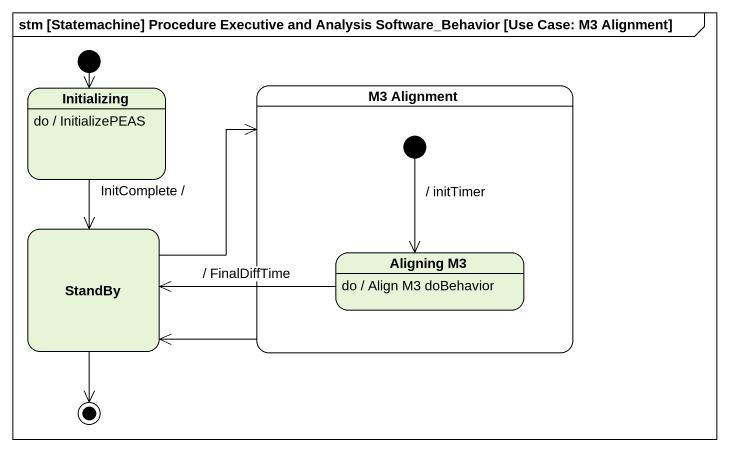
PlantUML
@startuml
mainframe stm [Statemachine] Procedure Executive and Analysis Software_Behavior [Use Case: M3 Alignment]
hide empty description
state Initializing
Initializing : do / InitializePEAS
state "M3 Alignment" as M3_Alignment {
  state "Aligning M3" as Aligning_M3
  Aligning_M3 : do / Align M3 doBehavior
  [*] --> Aligning_M3 : / initTimer
}
state StandBy
[*] --> Initializing
Initializing --> StandBy : InitComplete /
M3_Alignment -left-> StandBy
StandBy -right-> M3_Alignment
Aligning_M3 -left-> StandBy : / FinalDiffTime
StandBy --> [*]
@enduml
